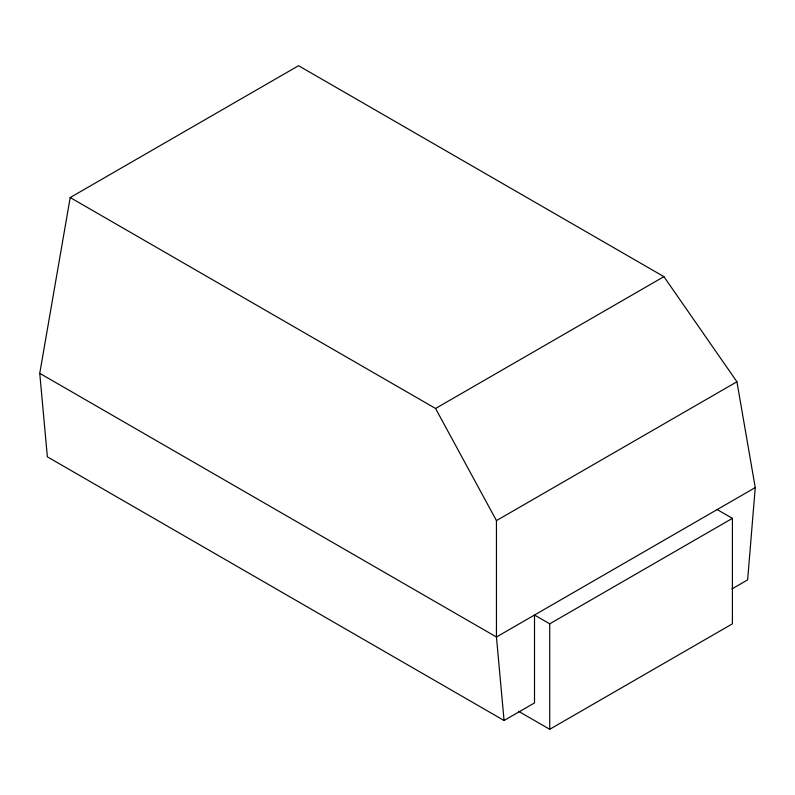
<?xml version="1.0" encoding="UTF-8"?>
<svg xmlns="http://www.w3.org/2000/svg" width="795" height="795" viewBox="0 0 795 795"><rect width="100%" height="100%" fill="white"/><g stroke="black" fill="none" stroke-linecap="round" stroke-linejoin="round"><path stroke-width="1.19" d="M518.688 711.366L549.733 729.293L732.414 623.827L732.414 518.35L549.733 623.817L534.508 615.032L534.508 702.929L504.06 720.499L47.362 456.827L39.75 373.332L70.198 197.548L298.552 65.707L663.914 276.65L736.925 381.769L755.25 487.593L747.638 579.873L731.887 588.966M70.198 197.548L435.561 408.481L663.914 276.65M504.06 720.499L496.448 637.004L496.448 520.606L736.925 381.769M755.25 487.593L496.448 637.004L39.75 373.332M717.189 509.565L732.414 518.35M435.561 408.481L496.448 520.606M549.733 623.817L549.733 729.293"/></g></svg>
